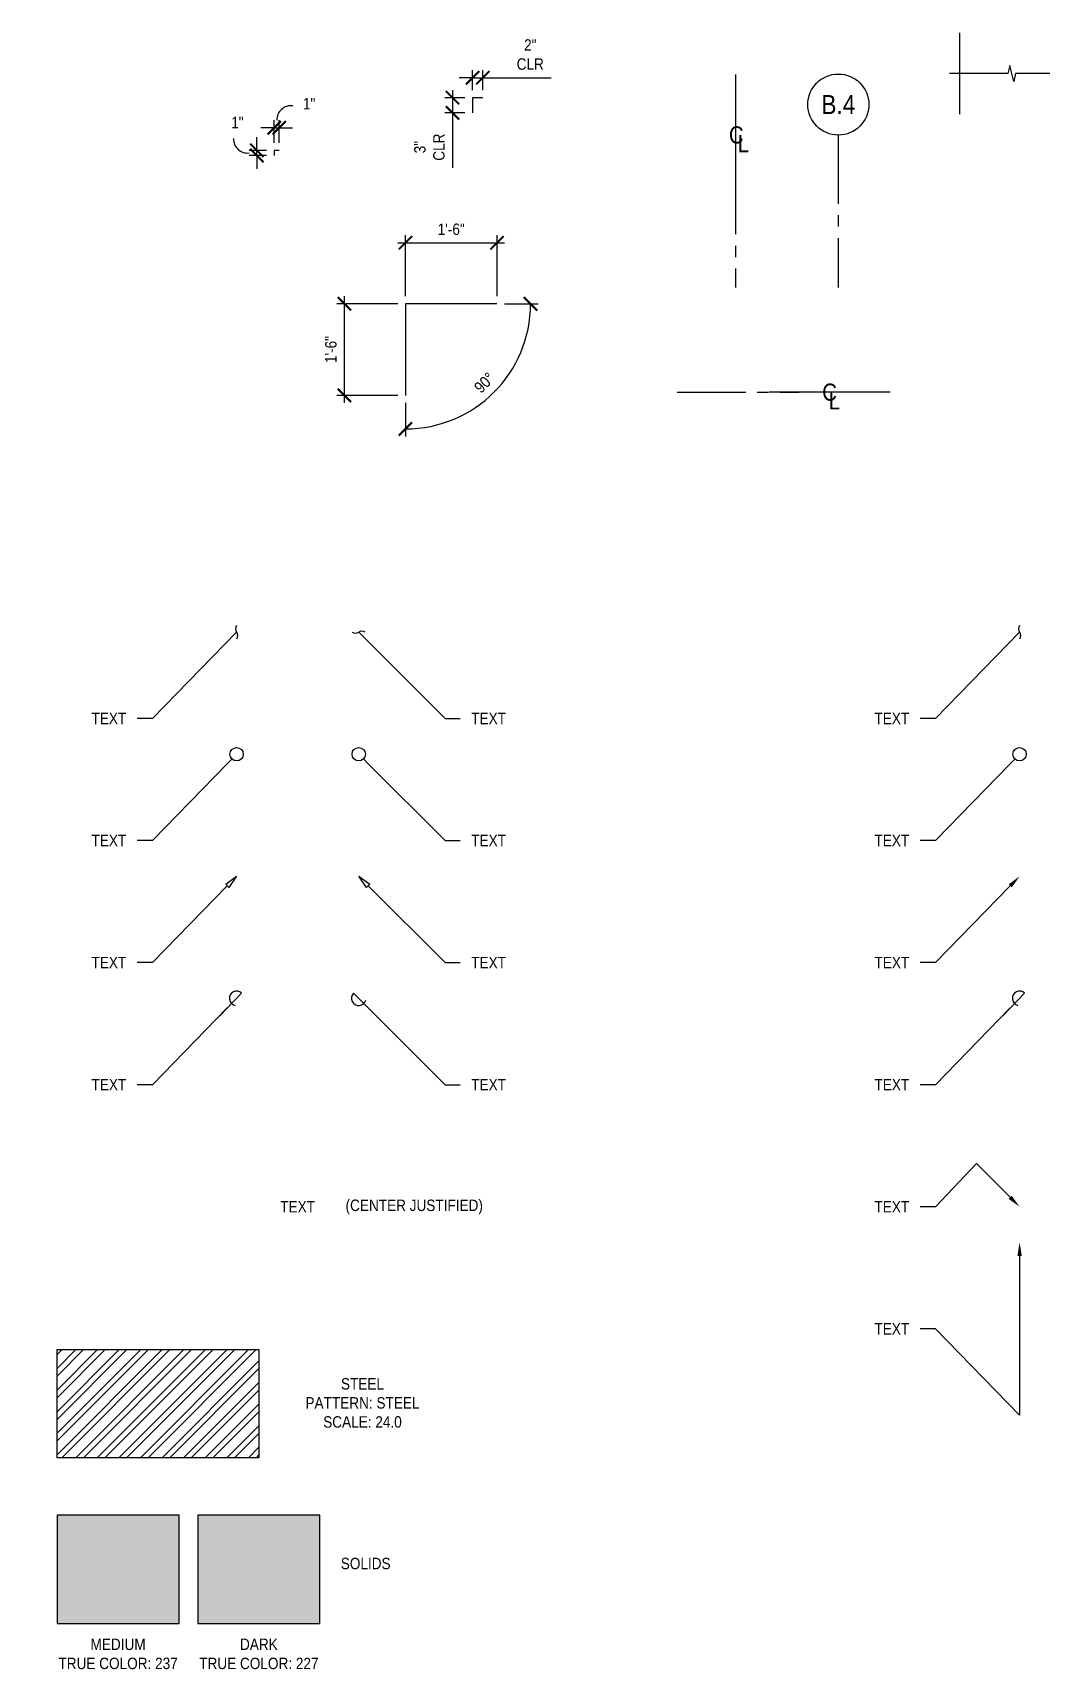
# Model space of a CAD drawing. Header units: inches. Extents: x -16404 to 14624, y -1591 to 16152.
# Drawn here: x 9887.9 to 10086.2, y -427.6 to -105.9 of the extents above; entities that cross this region are included whole.
import ezdxf
from ezdxf import colors
from ezdxf.entities.mleader import LeaderData, LeaderLine
from ezdxf.enums import TextEntityAlignment as Align
from ezdxf.math import Vec2, Vec3

# ---------------------------------------------------------------- set-up
doc = ezdxf.new("R2010")
doc.units = ezdxf.units.IN
doc.header["$LTSCALE"] = 24
doc.header["$MEASUREMENT"] = 0
doc.linetypes.add('CENTER2', pattern=[1.125, 0.75, -0.125, 0.125, -0.125])
doc.layers.get('0').update_dxf_attribs({"linetype": 'CONTINUOUS'})
doc.layers.get('DefPoints').update_dxf_attribs({"color": 251, "linetype": 'CONTINUOUS'})
for name, color, linetype in [('S-ANNO-DIMS', 2, 'CONTINUOUS'), ('S-ANNO-NOTE', 4, 'CONTINUOUS'), ('S-ANNO-NOTE-EXIST', 251, 'CONTINUOUS'), ('S-BREAK', 2, 'CONTINUOUS'), ('S-GRID', 1, 'CENTER2')]:
    doc.layers.add(name, color=color, linetype=linetype)
doc.layers.add('S-ANNO-NONPLOT', color=253, linetype='CONTINUOUS', plot=False)
doc.layers.add('S-HATCH1', color=1, linetype='CONTINUOUS', transparency=0.5)
doc.layers.add('S-POCHE-227', color=7, linetype='CONTINUOUS', true_color=0xe3e3e3, transparency=0.8)
doc.layers.add('S-POCHE-237', color=7, linetype='CONTINUOUS', true_color=0xededed, transparency=0.8)
doc.styles.add('Arial', font='arial.ttf', dxfattribs={"width": 0.85})
doc.dimstyles.new('DIM-24_Se', dxfattribs={"dimscale": 24, "dimtxt": 0.09375, "dimasz": 0.109375, "dimexe": 0.0625, "dimexo": 0.0625, "dimgap": 0.0625, "dimtad": 1, "dimdec": 4, "dimzin": 11, "dimdsep": 46, "dimlunit": 4, "dimtxsty": 'Arial', "dimblk": 'ARCHTICK', "dimcen": 0.125, "dimdle": 0.0625, "dimclrd": 256, "dimclre": 256, "dimclrt": 4, "dimadec": 0, "dimazin": 0, "dimtfac": 0.75, "dimtdec": 4, "dimtmove": 0, "dimatfit": 3, "dimfxl": 1, "dimfrac": 1, "dimtolj": 1, "dimtzin": 0, "dimarcsym": 0})

# ---------------------------------------------------------------- blocks, each defined once
blk = doc.blocks.new('_ARCHTICK')
at = {"color": 0, "linetype": 'ByBlock', "const_width": 0.15}
blk.add_lwpolyline([(-0.5, -0.5), (0.5, 0.5)], dxfattribs=at)
blk = doc.blocks.new('*D721')
at = {"layer": 'DefPoints', "color": 0, "transparency": 16777216}
for p in [(9931.97, -129.02), (9935.39, -129.02), (9935.39, -130.02)]:
    blk.add_point(p, dxfattribs=at)
at = {"layer": 'S-ANNO-DIMS', "lineweight": -2, "transparency": 16777216}
for p, q in [((9931.97, -129.02), (9931.97, -126.39)), ((9933.89, -129.02), (9930.47, -129.02)), ((9933.89, -130.02), (9930.47, -130.02)), ((9931.97, -130.02), (9931.97, -129.02)), ((9931.97, -130.02), (9931.97, -132.64))]:
    blk.add_line(p, q, dxfattribs=at)
at = {"layer": 'S-ANNO-DIMS', "lineweight": -2, "transparency": 16777216, "xscale": 2.625, "yscale": 2.625, "zscale": 2.625}
for p, rotation in [((9931.97, -129.02), 270), ((9931.97, -130.02), 90)]:
    blk.add_blockref('_ARCHTICK', p, dxfattribs=dict(at, rotation=rotation))
blk = doc.blocks.new('*D722')
at = {"layer": 'DefPoints', "color": 0, "transparency": 16777216}
for p in [(9936.39, -124.56), (9935.39, -129.02), (9936.39, -129.02)]:
    blk.add_point(p, dxfattribs=at)
at = {"layer": 'S-ANNO-DIMS', "lineweight": -2, "transparency": 16777216}
for p, q in [((9935.39, -124.56), (9932.76, -124.56)), ((9935.39, -127.52), (9935.39, -123.06)), ((9935.39, -124.56), (9936.39, -124.56)), ((9936.39, -127.52), (9936.39, -123.06)), ((9936.39, -124.56), (9939.01, -124.56))]:
    blk.add_line(p, q, dxfattribs=at)
at = {"layer": 'S-ANNO-DIMS', "lineweight": -2, "transparency": 16777216, "xscale": 2.625, "yscale": 2.625, "zscale": 2.625}
blk.add_blockref('_ARCHTICK', (9935.39, -124.56), dxfattribs=at)
at = {"layer": 'S-ANNO-DIMS', "lineweight": -2, "transparency": 16777216, "xscale": 2.625, "yscale": 2.625, "zscale": 2.625, "rotation": 180}
blk.add_blockref('_ARCHTICK', (9936.39, -124.56), dxfattribs=at)
blk = doc.blocks.new('*D727')
at = {"layer": 'DefPoints', "color": 0, "transparency": 16777216}
for p in [(9949.19, -159.18), (9961.19, -159.18), (9961.19, -177.18)]:
    blk.add_point(p, dxfattribs=at)
at = {"layer": 'S-ANNO-DIMS', "lineweight": -2, "transparency": 16777216}
for p, q in [((9959.69, -159.18), (9947.69, -159.18)), ((9949.19, -178.68), (9949.19, -157.68)), ((9959.69, -177.18), (9947.69, -177.18))]:
    blk.add_line(p, q, dxfattribs=at)
at = {"layer": 'S-ANNO-DIMS', "lineweight": -2, "transparency": 16777216, "xscale": 2.625, "yscale": 2.625, "zscale": 2.625}
for p, rotation in [((9949.19, -159.18), 90), ((9949.19, -177.18), 270)]:
    blk.add_blockref('_ARCHTICK', p, dxfattribs=dict(at, rotation=rotation))
at = {"layer": 'S-ANNO-DIMS', "color": 4, "transparency": 16777216, "insert": (9946.54, -168.18), "char_height": 2.25, "attachment_point": 5, "rotation": 90, "style": 'Arial'}
blk.add_mtext('\\A1;1\'-6"', dxfattribs=at)
blk = doc.blocks.new('*D728')
at = {"layer": 'DefPoints', "color": 0, "transparency": 16777216}
for p in [(9979.19, -147.18), (9961.19, -159.18), (9979.19, -159.18)]:
    blk.add_point(p, dxfattribs=at)
at = {"layer": 'S-ANNO-DIMS', "lineweight": -2, "transparency": 16777216}
for p, q in [((9959.69, -147.18), (9980.69, -147.18)), ((9961.19, -157.68), (9961.19, -145.68)), ((9979.19, -157.68), (9979.19, -145.68))]:
    blk.add_line(p, q, dxfattribs=at)
at = {"layer": 'S-ANNO-DIMS', "lineweight": -2, "transparency": 16777216, "xscale": 2.625, "yscale": 2.625, "zscale": 2.625, "rotation": 180}
blk.add_blockref('_ARCHTICK', (9961.19, -147.18), dxfattribs=at)
at = {"layer": 'S-ANNO-DIMS', "lineweight": -2, "transparency": 16777216, "xscale": 2.625, "yscale": 2.625, "zscale": 2.625}
blk.add_blockref('_ARCHTICK', (9979.19, -147.18), dxfattribs=at)
at = {"layer": 'S-ANNO-DIMS', "color": 4, "transparency": 16777216, "insert": (9970.19, -144.54), "char_height": 2.25, "attachment_point": 5, "style": 'Arial'}
blk.add_mtext('\\A1;1\'-6"', dxfattribs=at)
blk = doc.blocks.new('*D762')
at = {"layer": 'DefPoints', "color": 0, "transparency": 16777216}
for p in [(9961.19, -159.18), (9961.19, -159.18), (9979.19, -159.18), (9961.19, -177.18), (9973.49, -180.49)]:
    blk.add_point(p, dxfattribs=at)
at = {"layer": 'S-ANNO-DIMS', "lineweight": -2, "transparency": 16777216}
for p, q in [((9980.69, -159.18), (9987.28, -159.18)), ((9961.19, -178.68), (9961.19, -185.28))]:
    blk.add_line(p, q, dxfattribs=at)
blk.add_arc((9961.19, -159.18), 24.6, 270, 0, dxfattribs=at)
at = {"layer": 'S-ANNO-DIMS', "lineweight": -2, "transparency": 16777216, "xscale": 2.625, "yscale": 2.625, "zscale": 2.625}
for p, rotation in [((9985.78, -159.18), 90), ((9961.19, -183.78), 180)]:
    blk.add_blockref('_ARCHTICK', p, dxfattribs=dict(at, rotation=rotation))
at = {"layer": 'S-ANNO-DIMS', "color": 4, "transparency": 16777216, "insert": (9976.71, -174.7), "char_height": 2.25, "attachment_point": 5, "rotation": 45, "style": 'Arial'}
blk.add_mtext('\\A1;90°', dxfattribs=at)
blk = doc.blocks.new('*D2372')
at = {"layer": 'DefPoints', "color": 0, "transparency": 16777216}
for p in [(9974.39, -118.66), (9970.45, -121.66), (9974.39, -121.66)]:
    blk.add_point(p, dxfattribs=at)
at = {"layer": 'S-ANNO-DIMS', "lineweight": -2, "transparency": 16777216}
for p, q in [((9972.89, -118.66), (9968.95, -118.66)), ((9970.45, -117.16), (9970.45, -121.66)), ((9972.89, -121.66), (9968.95, -121.66)), ((9970.45, -121.66), (9970.45, -132.47))]:
    blk.add_line(p, q, dxfattribs=at)
at = {"layer": 'S-ANNO-DIMS', "lineweight": -2, "transparency": 16777216, "xscale": 2.625, "yscale": 2.625, "zscale": 2.625}
for p, rotation in [((9970.45, -118.66), 90), ((9970.45, -121.66), 270)]:
    blk.add_blockref('_ARCHTICK', p, dxfattribs=dict(at, rotation=rotation))
at = {"layer": 'S-ANNO-DIMS', "color": 4, "transparency": 16777216, "insert": (9965.91, -128.38), "char_height": 2.25, "attachment_point": 5, "rotation": 90, "style": 'Arial'}
blk.add_mtext('\\A1;3"\\PCLR', dxfattribs=at)
blk = doc.blocks.new('*D2373')
at = {"layer": 'DefPoints', "color": 0, "transparency": 16777216}
for p in [(9976.39, -114.72), (9974.39, -118.66), (9976.39, -118.66)]:
    blk.add_point(p, dxfattribs=at)
at = {"layer": 'S-ANNO-DIMS', "lineweight": -2, "transparency": 16777216}
for p, q in [((9974.39, -114.72), (9971.77, -114.72)), ((9974.39, -117.16), (9974.39, -113.22)), ((9974.39, -114.72), (9976.39, -114.72)), ((9976.39, -117.16), (9976.39, -113.22)), ((9976.39, -114.72), (9989.82, -114.72))]:
    blk.add_line(p, q, dxfattribs=at)
at = {"layer": 'S-ANNO-DIMS', "lineweight": -2, "transparency": 16777216, "xscale": 2.625, "yscale": 2.625, "zscale": 2.625}
blk.add_blockref('_ARCHTICK', (9974.39, -114.72), dxfattribs=at)
at = {"layer": 'S-ANNO-DIMS', "lineweight": -2, "transparency": 16777216, "xscale": 2.625, "yscale": 2.625, "zscale": 2.625, "rotation": 180}
blk.add_blockref('_ARCHTICK', (9976.39, -114.72), dxfattribs=at)
at = {"layer": 'S-ANNO-DIMS', "color": 4, "transparency": 16777216, "insert": (9985.73, -110.18), "char_height": 2.25, "attachment_point": 5, "style": 'Arial'}
blk.add_mtext('\\A1;2"\\PCLR', dxfattribs=at)
blk = doc.blocks.new('_Integral')
at = {"color": 0, "linetype": 'ByBlock', "lineweight": -2}
for centre, start, end in [((0.44, -0.09), 102, 168), ((-0.44, 0.09), 282, 348)]:
    blk.add_arc(centre, 0.454, start, end, dxfattribs=at)
blk = doc.blocks.new('_DotBlank')
at = {"color": 0, "lineweight": -2}
blk.add_line((-0.5, 0), (-1, 0), dxfattribs=at)
blk.add_circle((0, 0), 0.5, dxfattribs=at)
blk = doc.blocks.new('_ClosedBlank')
at = {"color": 0, "linetype": 'ByBlock', "lineweight": -2}
for p, q in [((-1, 0.17), (0, 0)), ((-1, 0.17), (-1, -0.17)), ((0, 0), (-1, -0.17))]:
    blk.add_line(p, q, dxfattribs=at)
blk = doc.blocks.new('ARROW-LOOP')
at = {"color": 0}
blk.add_lwpolyline([(-1.81, 0), (0.54, 0, 1.317177), (-0.46, -0.28)], format="xyb", dxfattribs=at)
blk = doc.blocks.new('REF GRID')
blk.add_circle((0, 0.25), 0.25)
at = {"style": 'Arial', "width": 0.85}
blk.add_attdef('#', text='', height=0.156, dxfattribs=at).set_placement((0, 0.25), align=Align.MIDDLE_CENTER)
blk = doc.blocks.new('CL-V12')
at = {"layer": 'DefPoints'}
blk.add_line((0, 5.94), (0, -5.94), dxfattribs=at)
at = {"layer": 'S-ANNO-NOTE', "color": 4, "char_height": 1.69, "attachment_point": 5, "style": 'Arial'}
for s, insert, width in [('C', (0.09, 0), 1.3847), ('L', (0.79, -0.84), 1.0599)]:
    blk.add_mtext(s, dxfattribs=dict(at, insert=insert, width=width))
blk = doc.blocks.new('CL-H12')
at = {"layer": 'DefPoints'}
blk.add_line((5.94, 0), (-5.94, 0), dxfattribs=at)
at = {"layer": 'S-ANNO-NOTE', "color": 4, "char_height": 1.69, "attachment_point": 5, "style": 'Arial'}
for s, insert, width in [('C', (0, 0), 1.3847), ('L', (0.48, -0.84), 1.0599)]:
    blk.add_mtext(s, dxfattribs=dict(at, insert=insert, width=width))

msp = doc.modelspace()

# ---------------------------------------------------------------- hatches: boundary and pattern name
at = {"layer": 'S-HATCH1'}
h = msp.add_hatch(dxfattribs=at)
h.set_pattern_fill('STEEL', color=256, scale=24, style=0)
h.set_pattern_definition([(45, (2751.6994, -3463.5436), (-2.1213203, 2.1213203), []), (45, (2751.6994, -3462.0436), (-2.1213203, 2.1213203), [])])
h.paths.add_polyline_path([(9892.69377, -364.80789), (9932.37158, -364.80789), (9932.37158, -386.07116), (9892.69377, -386.07116)])
at = {"layer": 'S-POCHE-227'}
h = msp.add_hatch(color=256, dxfattribs=at)
h.dxf.hatch_style = 1
h.paths.add_polyline_path([(9920.37158, -418.62913), (9944.37158, -418.62913), (9944.37158, -397.36586), (9920.37158, -397.36586)])
at = {"layer": 'S-POCHE-237'}
h = msp.add_hatch(color=256, dxfattribs=at)
h.dxf.hatch_style = 1
h.paths.add_polyline_path([(9892.69377, -397.36586), (9892.69377, -418.62913), (9916.69377, -418.62913), (9916.69377, -397.36586)])

# ---------------------------------------------------------------- linework, layer by layer
at = {"layer": 'S-ANNO-DIMS'}
for centre, start, end in [((9938.70008, -123.03991), 83.5851216, 180.5344352), ((9930.17009, -126.7252), 179.4655648, 276.4148784)]:
    msp.add_arc(centre, 2.81172, start, end, dxfattribs=at)
at = {"layer": 'S-ANNO-NONPLOT'}
msp.add_line((10070.14369, -105.88418), (10070.14369, -121.88418), dxfattribs=at)
for points in [[(9976.39255, -118.6623), (9974.39255, -118.6623), (9974.39255, -121.6623)], [(9936.38848, -129.01932), (9935.38848, -129.01932), (9935.38848, -130.01932)], [(9979.18804, -159.18411), (9961.18804, -159.18411), (9961.18804, -177.18411)]]:
    msp.add_lwpolyline(points, dxfattribs=at)
at = {"layer": 'S-ANNO-NONPLOT', "linetype": 'ByBlock'}
for points in [[(9892.69377, -364.80789), (9932.37158, -364.80789), (9932.37158, -386.07116), (9892.69377, -386.07116)], [(9892.69377, -397.36586), (9892.69377, -418.62913), (9916.69377, -418.62913), (9916.69377, -397.36586), (9892.69377, -397.36586)], [(9920.37158, -418.62913), (9944.37158, -418.62913), (9944.37158, -397.36586), (9920.37158, -397.36586), (9920.37158, -418.62913)]]:
    msp.add_lwpolyline(points, close=True, dxfattribs=at)
at = {"layer": 'S-BREAK'}
msp.add_lwpolyline([(10116.33401, -113.88418), (10104.66832, -113.88418), (10104.28975, -115.44089), (10103.5326, -112.32748), (10103.15403, -113.88418), (10081.15666, -113.88418), (10080.77809, -115.44089), (10080.02094, -112.32748), (10079.64237, -113.88418), (10068.14369, -113.88418)], dxfattribs=at)
at = {"layer": 'S-GRID', "color": 1, "linetype": 'CENTER2', "ltscale": 0.75}
for p, q in [((10046.29388, -126.00153), (10046.29388, -156.00153)), ((10026.05669, -132.00153), (10026.05669, -156.00153)), ((10014.58028, -176.57635), (10038.58028, -176.57635))]:
    msp.add_line(p, q, dxfattribs=at)

# ---------------------------------------------------------------- block references
at = {"layer": 'S-ANNO-NOTE', "xscale": 2, "yscale": 2, "zscale": 2}
for name, p in [('CL-V12', (10026.05669, -126.00032)), ('CL-H12', (10044.58028, -176.57635))]:
    msp.add_blockref(name, p, dxfattribs=at)
at = {"layer": 'S-ANNO-NOTE', "xscale": 24, "yscale": 24, "zscale": 24}
msp.add_blockref('REF GRID', (10046.29388, -126.00153), dxfattribs=at).add_auto_attribs({'#': 'B.4'})

# ---------------------------------------------------------------- texts
at = {"layer": 'S-ANNO-DIMS', "color": 4, "char_height": 2.25, "style": 'Arial'}
for insert, width, attachment_point in [((9941.02664, -118.71848), 45.0078795, 1), ((9929.3702, -122.39987), 45.0605596, 3)]:
    msp.add_mtext('\\A1;1"', dxfattribs=dict(at, insert=insert, width=width, attachment_point=attachment_point))
at = {"layer": 'S-ANNO-NOTE', "color": 191, "insert": (9949.41014, -336.76357), "char_height": 2.25, "width": 31.4422913, "attachment_point": 4, "style": 'Arial'}
msp.add_mtext('(CENTER JUSTIFIED)', dxfattribs=at)
at = {"layer": 'S-ANNO-NOTE', "char_height": 2.25, "width": 58.8453495, "attachment_point": 5, "style": 'Arial'}
for s, insert in [('STEEL\\PPATTERN:^ISTEEL \\PSCALE:^I24.0', (9952.73992, -375.28433)), ('SOLIDS', (9953.37158, -406.86367)), ('MEDIUM \\PTRUE COLOR: 237', (9904.69377, -424.62913)), ('DARK\\PTRUE COLOR: 227', (9932.37158, -424.62913))]:
    msp.add_mtext(s, dxfattribs=dict(at, insert=insert))
at = {"layer": 'S-ANNO-NOTE-EXIST', "insert": (9939.9947, -336.70998), "char_height": 2.25, "width": 17.834573, "attachment_point": 5, "style": 'Arial'}
msp.add_mtext('TEXT', dxfattribs=at)

# ---------------------------------------------------------------- dimensions: what is measured, and where the dimension line sits
at = {"layer": 'S-ANNO-DIMS'}
for base, p2, angle, picture, middle in [((9976.39255, -114.71853), (9976.39255, -118.6623), 180, '*D2373', (9985.73147, -110.17555)), ((9970.44878, -121.6623), (9974.39255, -121.6623), 90, '*D2372', (9965.9058, -128.37622))]:
    dim = msp.add_linear_dim(base=base, p1=(9974.39255, -118.6623), p2=p2, angle=angle, text='<>\\PCLR', dimstyle='DIM-24_Se', dxfattribs=at)
    dim.commit()
    dim.dimension.update_dxf_attribs({"geometry": picture, "text_midpoint": middle})
dim = msp.add_linear_dim(base=(9936.38848, -124.56277), p1=(9935.38848, -129.01932), p2=(9936.38848, -129.01932), text=' ', dimstyle='DIM-24_Se', dxfattribs=at)
dim.commit()
dim.dimension.update_dxf_attribs({"geometry": '*D722', "text_midpoint": (9935.88848, -124.56277), "dimtype": 128})
dim = msp.add_linear_dim(base=(9931.97164, -129.01932), p1=(9935.38848, -130.01932), p2=(9935.38848, -129.01932), angle=90, text=' ', dimstyle='DIM-24_Se', dxfattribs=at)
dim.commit()
dim.dimension.update_dxf_attribs({"geometry": '*D721', "text_midpoint": (9931.97164, -129.51932), "dimtype": 128})
for base, p1, p2, angle, picture, middle in [((9979.18804, -147.18411), (9961.18804, -159.18411), (9979.18804, -159.18411), 180, '*D728', (9970.18804, -144.53532)), ((9949.18804, -159.18411), (9961.18804, -177.18411), (9961.18804, -159.18411), 270, '*D727', (9946.53925, -168.18411))]:
    dim = msp.add_linear_dim(base=base, p1=p1, p2=p2, angle=angle, dimstyle='DIM-24_Se', dxfattribs=at)
    dim.commit()
    dim.dimension.update_dxf_attribs({"geometry": picture, "text_midpoint": middle})
dim = msp.add_angular_dim_2l(base=(9973.48621, -180.48517), line1=((9979.18804, -159.18411), (9961.18804, -159.18411)), line2=((9961.18804, -159.18411), (9961.18804, -177.18411)), dimstyle='DIM-24_Se', dxfattribs=at)
dim.commit()
dim.dimension.update_dxf_attribs({"geometry": '*D762', "text_midpoint": (9976.7073, -174.70338)})

# ---------------------------------------------------------------- leaders
at = {"layer": 'S-ANNO-NOTE'}
ml = msp.add_multileader_mtext('Standard', dxfattribs=at)
ml.set_content('TEXT', color=4, style='Arial')
ml.set_leader_properties(color=2)
ml.set_arrow_properties(name='INTEGRAL')
ml.build(insert=Vec2(0, 0))
ml.multileader.update_dxf_attribs({"dogleg_length": 0.36, "arrow_head_size": 2.625, "scale": 24})
ctx = ml.context
ctx.base_point, ctx.scale, ctx.char_height, ctx.arrow_head_size, ctx.landing_gap_size, ctx.plane_origin = Vec3(10051.36133, -240.70998), 24, 2.25, 2.625, 2.16, Vec3(10117.15733, 66.11012)
ctx.text_align_type = 2
notes = []
notes.append((ctx, [(0, (1, 1, 0), (10065.39335, -240.70998), (-1, 0), 3, [(0, [(10081.93582, -223.73942)], 0, [])])]))
ctx.mtext.insert, ctx.mtext.width, ctx.mtext.alignment, ctx.mtext.flow_direction = Vec3(10060.23335, -239.58498), 48, 3, 5
ml = msp.add_multileader_mtext('Standard', dxfattribs=at)
ml.set_content('\\A1;TEXT', color=4, style='Arial')
ml.set_leader_properties(color=2)
ml.set_arrow_properties(name='DOTBLANK')
ml.build(insert=Vec2(0, 0))
ml.multileader.update_dxf_attribs({"dogleg_length": 0.36, "arrow_head_size": 2.625, "scale": 24})
ctx = ml.context
ctx.base_point, ctx.scale, ctx.char_height, ctx.arrow_head_size, ctx.landing_gap_size, ctx.plane_origin = Vec3(10051.36133, -264.70998), 24, 2.25, 2.625, 2.16, Vec3(10108.67205, 33.62484)
ctx.text_align_type = 2
notes.append((ctx, [(0, (1, 1, 0), (10065.39335, -264.70998), (-1, 0), 3, [(0, [(10081.93582, -247.73942)], 0, [])])]))
ctx.mtext.insert, ctx.mtext.width, ctx.mtext.defined_height, ctx.mtext.alignment, ctx.mtext.flow_direction = Vec3(10060.23335, -263.58498), 48, 7.54853, 3, 5
ml = msp.add_multileader_mtext('Standard', dxfattribs=at)
ml.set_content('\\A1;TEXT', color=4, style='Arial')
ml.set_leader_properties(color=2)
ml.build(insert=Vec2(0, 0))
ml.multileader.update_dxf_attribs({"dogleg_length": 0.36, "arrow_head_size": 2.625, "scale": 24})
ctx = ml.context
ctx.base_point, ctx.scale, ctx.char_height, ctx.arrow_head_size, ctx.landing_gap_size, ctx.plane_origin = Vec3(10051.36133, -288.70998), 24, 2.25, 2.625, 2.16, Vec3(10108.67205, 9.62484)
ctx.text_align_type = 2
notes.append((ctx, [(0, (1, 1, 0), (10065.39335, -288.70998), (-1, 0), 3, [(0, [(10081.93582, -271.73942)], 0, [])])]))
ctx.mtext.insert, ctx.mtext.width, ctx.mtext.alignment, ctx.mtext.flow_direction = Vec3(10060.23335, -287.58498), 48, 3, 5
ml = msp.add_multileader_mtext('Standard', dxfattribs=at)
ml.set_content('TEXT', color=4, style='Arial')
ml.set_leader_properties(color=2)
ml.set_arrow_properties(name='ARROW-LOOP')
ml.build(insert=Vec2(0, 0))
ml.multileader.update_dxf_attribs({"dogleg_length": 0.36, "arrow_head_size": 2.625, "scale": 24})
ctx = ml.context
ctx.base_point, ctx.scale, ctx.char_height, ctx.arrow_head_size, ctx.landing_gap_size, ctx.plane_origin = Vec3(10051.36133, -312.70998), 24, 2.25, 2.625, 2.16, Vec3(10108.67205, -14.37516)
ctx.text_align_type = 2
notes.append((ctx, [(0, (1, 1, 0), (10065.39335, -312.70998), (-1, 0), 3, [(0, [(10081.93582, -295.73942)], 0, [])])]))
ctx.mtext.insert, ctx.mtext.width, ctx.mtext.alignment, ctx.mtext.flow_direction = Vec3(10060.23335, -311.58498), 48, 3, 5
ml = msp.add_multileader_mtext('Standard', dxfattribs=at)
ml.set_content('TEXT', color=4, style='Arial')
ml.set_leader_properties(color=2)
ml.build(insert=Vec2(0, 0))
ml.multileader.update_dxf_attribs({"dogleg_length": 21.88349, "arrow_head_size": 2.625, "scale": 24})
ctx = ml.context
ctx.base_point, ctx.scale, ctx.char_height, ctx.arrow_head_size, ctx.landing_gap_size, ctx.plane_origin = Vec3(10051.36133, -336.70998), 24, 2.25, 2.625, 2.16, Vec3(10119.48067, 103.35107)
ctx.text_align_type = 2
notes.append((ctx, [(0, (1, 1, 0), (10065.39335, -336.70998), (-1, 0), 3, [(0, [(10081.93582, -336.70998), (10073.45054, -328.2247)], 0, [])])]))
ctx.mtext.insert, ctx.mtext.width, ctx.mtext.alignment, ctx.mtext.flow_direction = Vec3(10060.23335, -335.58498), 48, 3, 5
ml = msp.add_multileader_mtext('Standard', dxfattribs=at)
ml.set_content('TEXT', color=4, style='Arial')
ml.set_leader_properties(color=2)
ml.build(insert=Vec2(0, 0))
ml.multileader.update_dxf_attribs({"dogleg_length": 0.36, "arrow_head_size": 2.625, "scale": 24})
ctx = ml.context
ctx.base_point, ctx.scale, ctx.char_height, ctx.arrow_head_size, ctx.landing_gap_size, ctx.plane_origin = Vec3(10051.36133, -360.70998), 24, 2.25, 2.625, 2.16, Vec3(10108.67205, -62.37516)
ctx.text_align_type = 2
notes.append((ctx, [(0, (1, 1, 0), (10065.39335, -360.70998), (-1, 0), 3, [(1, [(10081.93582, -343.73942), (10081.93582, -377.68054)], 0, [])])]))
ctx.mtext.insert, ctx.mtext.width, ctx.mtext.alignment, ctx.mtext.flow_direction = Vec3(10060.23335, -359.58498), 48, 3, 5
at = {"layer": 'S-ANNO-NOTE-EXIST'}
ml = msp.add_multileader_mtext('Standard', dxfattribs=at)
ml.set_content('{\\C256;TEXT}', color=4, style='Arial')
ml.set_leader_properties(color=256)
ml.set_arrow_properties(name='INTEGRAL')
ml.build(insert=Vec2(0, 0))
ml.multileader.update_dxf_attribs({"dogleg_length": 0.36, "arrow_head_size": 2.625, "scale": 24})
ctx = ml.context
ctx.base_point, ctx.scale, ctx.char_height, ctx.arrow_head_size, ctx.landing_gap_size, ctx.plane_origin = Vec3(9897.42021, -240.70998), 24, 2.25, 2.625, 2.16, Vec3(9956.10651, 57.62484)
ctx.text_align_type = 2
notes.append((ctx, [(0, (1, 1, 0), (9911.45222, -240.70998), (-1, 0), 3, [(0, [(9927.9947, -223.73942)], 0, [])])]))
ctx.mtext.insert, ctx.mtext.width, ctx.mtext.alignment, ctx.mtext.flow_direction = Vec3(9906.29222, -239.58498), 48, 3, 5
ml = msp.add_multileader_mtext('Standard', dxfattribs=at)
ml.set_content('{\\C256;TEXT}', color=4, style='Arial')
ml.set_leader_properties(color=256)
ml.set_arrow_properties(name='INTEGRAL')
ml.build(insert=Vec2(0, 0))
ml.multileader.update_dxf_attribs({"dogleg_length": 0.36, "arrow_head_size": 2.625, "scale": 24})
ctx = ml.context
ctx.base_point, ctx.scale, ctx.char_height, ctx.arrow_head_size, ctx.landing_gap_size, ctx.plane_origin = Vec3(9971.96526, -240.70998), 24, 2.25, 2.625, 2.16, Vec3(9923.88288, 57.62484)
notes.append((ctx, [(0, (1, 1, 0), (9968.96526, -240.70998), (1, 0), 3, [(0, [(9951.9947, -223.73942)], 0, [])])]))
ctx.mtext.insert, ctx.mtext.width, ctx.mtext.flow_direction = Vec3(9974.12526, -239.58498), 48, 5
ml = msp.add_multileader_mtext('Standard', dxfattribs=at)
ml.set_content('{\\C256;TEXT}', color=4, style='Arial')
ml.set_leader_properties(color=256)
ml.set_arrow_properties(name='DOTBLANK')
ml.build(insert=Vec2(0, 0))
ml.multileader.update_dxf_attribs({"dogleg_length": 0.36, "arrow_head_size": 2.625, "scale": 24})
ctx = ml.context
ctx.base_point, ctx.scale, ctx.char_height, ctx.arrow_head_size, ctx.landing_gap_size, ctx.plane_origin = Vec3(9897.42021, -264.70998), 24, 2.25, 2.625, 2.16, Vec3(9956.10651, 33.62484)
ctx.text_align_type = 2
notes.append((ctx, [(0, (1, 1, 0), (9911.45222, -264.70998), (-1, 0), 3, [(0, [(9927.9947, -247.73942)], 0, [])])]))
ctx.mtext.insert, ctx.mtext.width, ctx.mtext.alignment, ctx.mtext.flow_direction = Vec3(9906.29222, -263.58498), 48, 3, 5
ml = msp.add_multileader_mtext('Standard', dxfattribs=at)
ml.set_content('{\\C256;TEXT}', color=4, style='Arial')
ml.set_leader_properties(color=256)
ml.set_arrow_properties(name='DOTBLANK')
ml.build(insert=Vec2(0, 0))
ml.multileader.update_dxf_attribs({"dogleg_length": 0.36, "arrow_head_size": 2.625, "scale": 24})
ctx = ml.context
ctx.base_point, ctx.scale, ctx.char_height, ctx.arrow_head_size, ctx.landing_gap_size, ctx.plane_origin = Vec3(9971.96526, -264.70998), 24, 2.25, 2.625, 2.16, Vec3(9923.88288, 33.62484)
notes.append((ctx, [(0, (1, 1, 0), (9968.96526, -264.70998), (1, 0), 3, [(0, [(9951.9947, -247.73942)], 0, [])])]))
ctx.mtext.insert, ctx.mtext.width, ctx.mtext.flow_direction = Vec3(9974.12526, -263.58498), 48, 5
ml = msp.add_multileader_mtext('Standard', dxfattribs=at)
ml.set_content('{\\C256;TEXT}', color=4, style='Arial')
ml.set_leader_properties(color=256)
ml.set_arrow_properties(name='CLOSEDBLANK')
ml.build(insert=Vec2(0, 0))
ml.multileader.update_dxf_attribs({"dogleg_length": 0.36, "arrow_head_size": 2.625, "scale": 24})
ctx = ml.context
ctx.base_point, ctx.scale, ctx.char_height, ctx.arrow_head_size, ctx.landing_gap_size, ctx.plane_origin = Vec3(9897.42021, -288.70998), 24, 2.25, 2.625, 2.16, Vec3(9956.10651, 9.62484)
ctx.text_align_type = 2
notes.append((ctx, [(0, (1, 1, 0), (9911.45222, -288.70998), (-1, 0), 3, [(0, [(9927.9947, -271.73942)], 0, [])])]))
ctx.mtext.insert, ctx.mtext.width, ctx.mtext.alignment, ctx.mtext.flow_direction = Vec3(9906.29222, -287.58498), 48, 3, 5
ml = msp.add_multileader_mtext('Standard', dxfattribs=at)
ml.set_content('{\\C256;TEXT}', color=4, style='Arial')
ml.set_leader_properties(color=256)
ml.set_arrow_properties(name='CLOSEDBLANK')
ml.build(insert=Vec2(0, 0))
ml.multileader.update_dxf_attribs({"dogleg_length": 0.36, "arrow_head_size": 2.625, "scale": 24})
ctx = ml.context
ctx.base_point, ctx.scale, ctx.char_height, ctx.arrow_head_size, ctx.landing_gap_size, ctx.plane_origin = Vec3(9971.96526, -288.70998), 24, 2.25, 2.625, 2.16, Vec3(9923.88288, 9.62484)
notes.append((ctx, [(0, (1, 1, 0), (9968.96526, -288.70998), (1, 0), 3, [(0, [(9951.9947, -271.73942)], 0, [])])]))
ctx.mtext.insert, ctx.mtext.width, ctx.mtext.flow_direction = Vec3(9974.12526, -287.58498), 48, 5
ml = msp.add_multileader_mtext('Standard', dxfattribs=at)
ml.set_content('{\\C256;TEXT}', color=4, style='Arial')
ml.set_leader_properties(color=256)
ml.set_arrow_properties(name='ARROW-LOOP')
ml.build(insert=Vec2(0, 0))
ml.multileader.update_dxf_attribs({"dogleg_length": 0.36, "arrow_head_size": 2.625, "scale": 24})
ctx = ml.context
ctx.base_point, ctx.scale, ctx.char_height, ctx.arrow_head_size, ctx.landing_gap_size, ctx.plane_origin = Vec3(9897.42021, -312.70998), 24, 2.25, 2.625, 2.16, Vec3(9956.10651, -14.37516)
ctx.text_align_type = 2
notes.append((ctx, [(0, (1, 1, 0), (9911.45222, -312.70998), (-1, 0), 3, [(0, [(9927.9947, -295.73942)], 0, [])])]))
ctx.mtext.insert, ctx.mtext.width, ctx.mtext.alignment, ctx.mtext.flow_direction = Vec3(9906.29222, -311.58498), 48, 3, 5
ml = msp.add_multileader_mtext('Standard', dxfattribs=at)
ml.set_content('{\\C256;TEXT}', color=4, style='Arial')
ml.set_leader_properties(color=256)
ml.set_arrow_properties(name='ARROW-LOOP')
ml.build(insert=Vec2(0, 0))
ml.multileader.update_dxf_attribs({"dogleg_length": 0.36, "arrow_head_size": 2.625, "scale": 24})
ctx = ml.context
ctx.base_point, ctx.scale, ctx.char_height, ctx.arrow_head_size, ctx.landing_gap_size, ctx.plane_origin = Vec3(9971.96526, -312.70998), 24, 2.25, 2.625, 2.16, Vec3(9923.88288, -14.37516)
notes.append((ctx, [(0, (1, 1, 0), (9968.96526, -312.70998), (1, 0), 3, [(0, [(9951.9947, -295.73942)], 0, [])])]))
ctx.mtext.insert, ctx.mtext.width, ctx.mtext.flow_direction = Vec3(9974.12526, -311.58498), 48, 5
for ctx, leaders in notes:
    for number, flags, end, landing, length, lines in leaders:
        leader = LeaderData()
        leader.index, (leader.has_last_leader_line, leader.has_dogleg_vector, leader.attachment_direction) = number, flags
        leader.last_leader_point, leader.dogleg_vector, leader.dogleg_length = Vec3(end), Vec3(landing), length
        for number, points, colour, breaks in lines:
            line = LeaderLine()
            line.index, line.vertices, line.color, line.breaks = number, Vec3.list(points), colors.encode_raw_color(colour), breaks
            leader.lines.append(line)
        ctx.leaders.append(leader)

doc.saveas('drawing.dxf')
